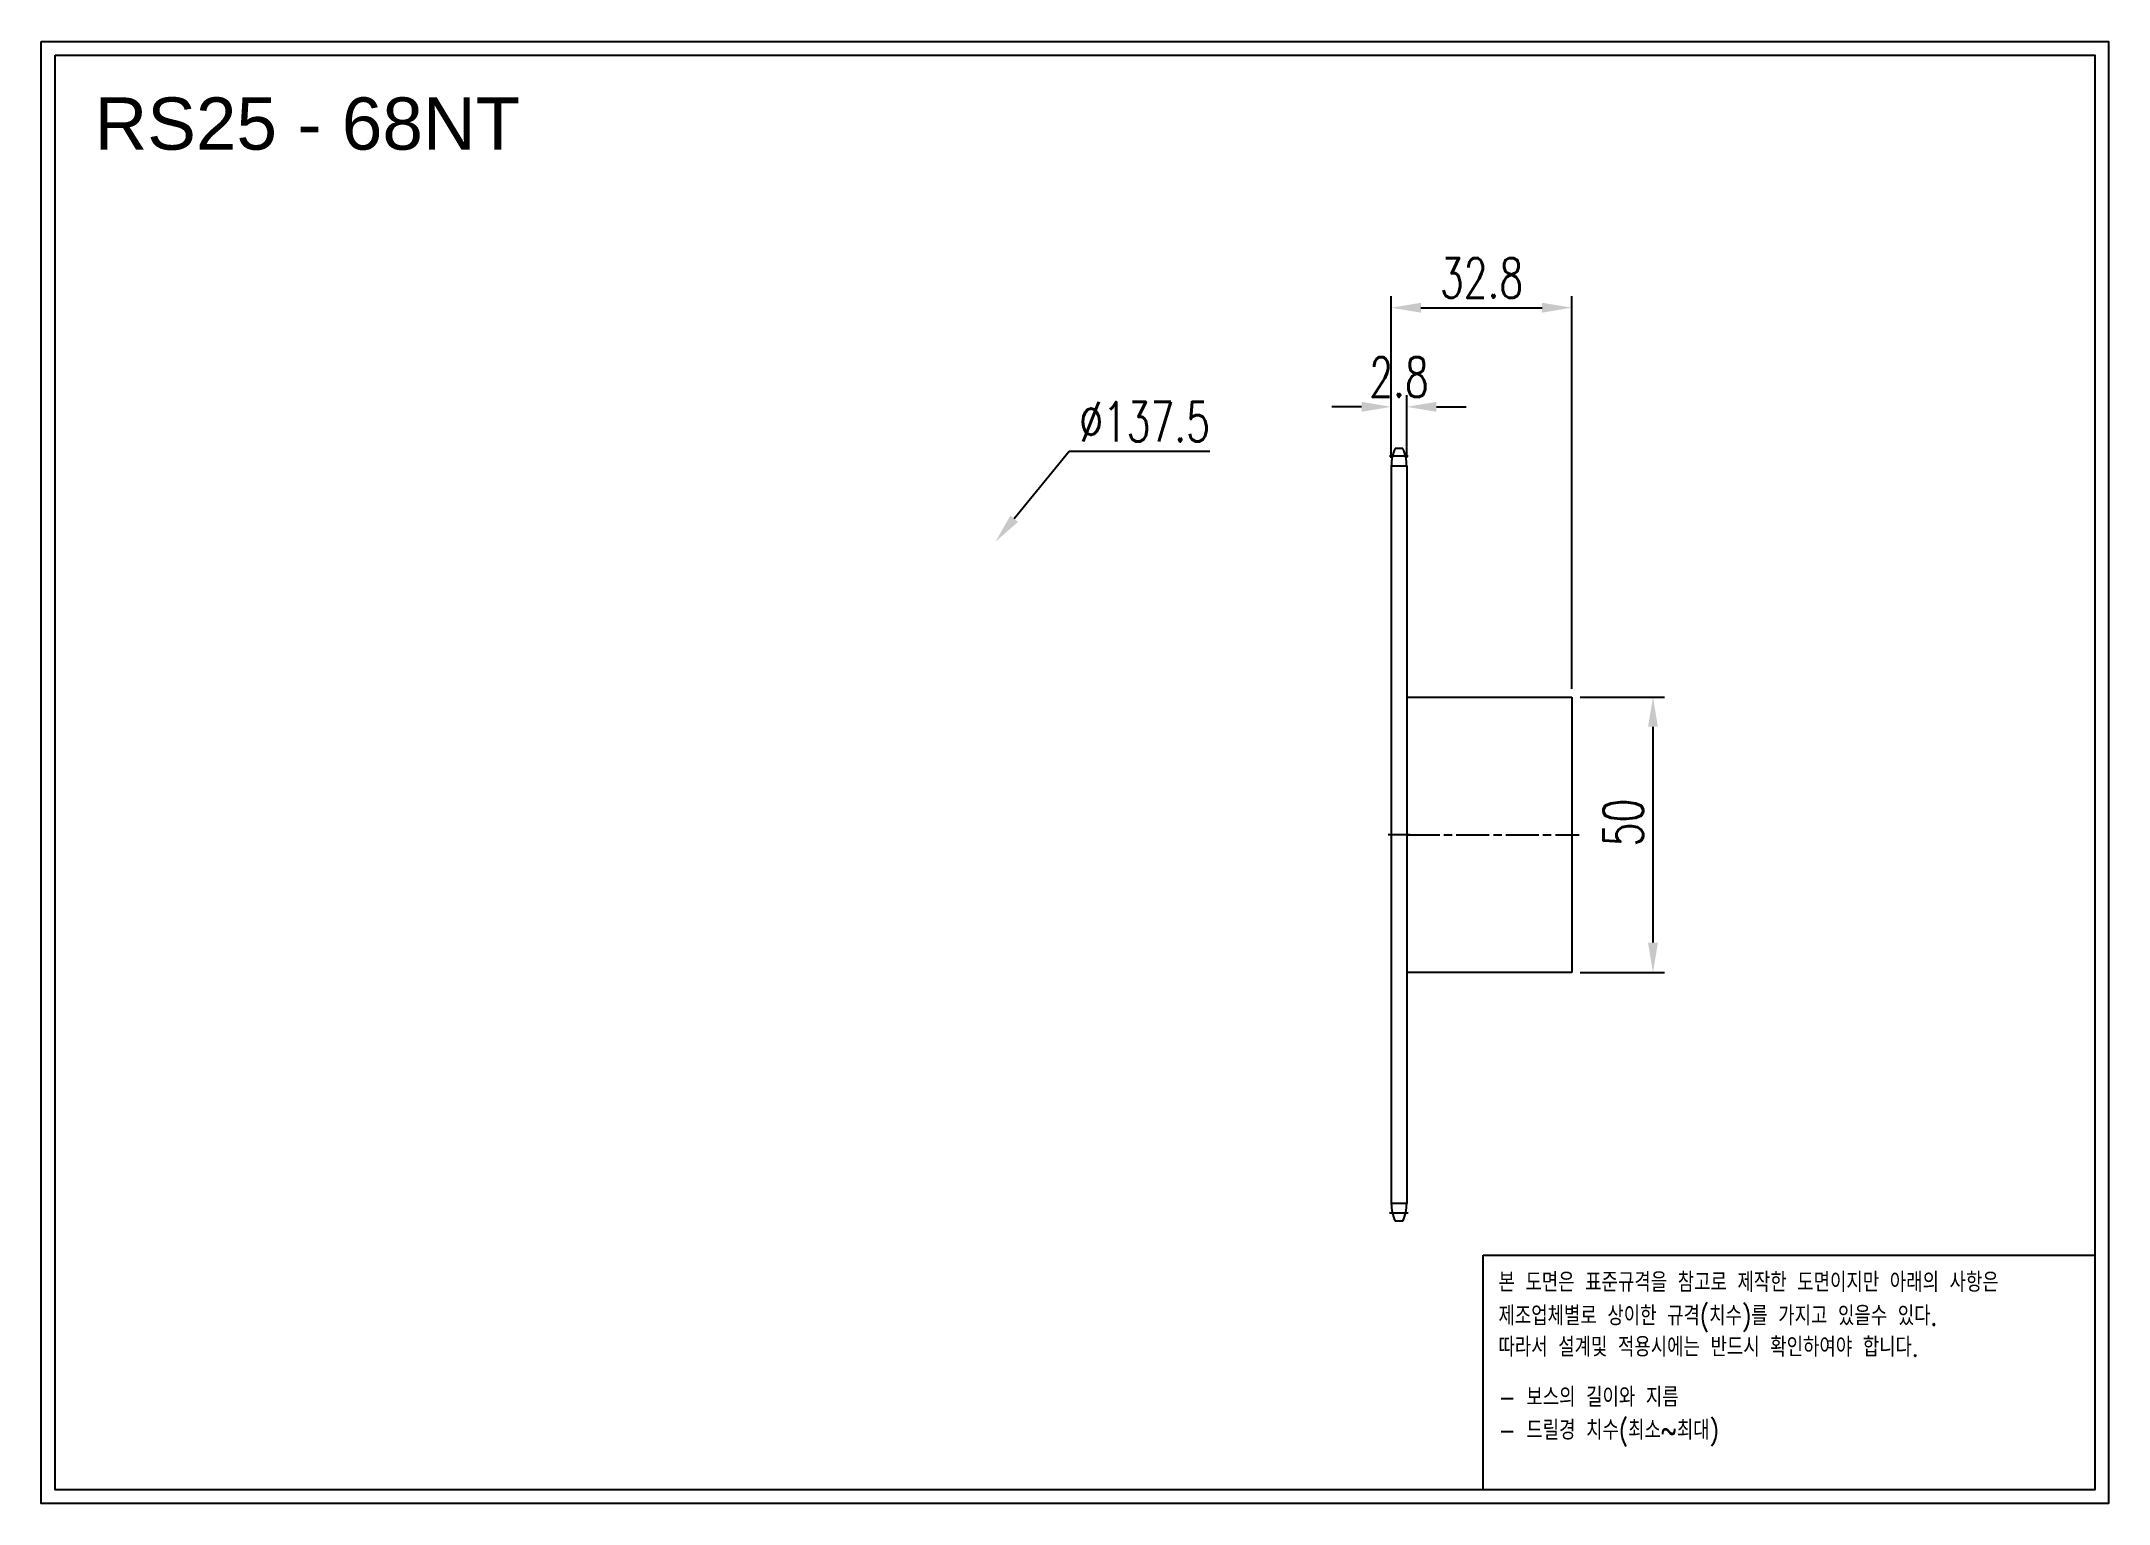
# Model space of a CAD drawing. Header units: millimetres. Extents: x -64319 to -63943, y 2417 to 2683.
import ezdxf

# ---------------------------------------------------------------- set-up
doc = ezdxf.new("R2010")
doc.units = ezdxf.units.MM
for name, pattern in [('AM_ISO02W050', [7.5, 6, -1.5]), ('AM_ISO02W050x2', [3.75, 3, -0.75]), ('AM_ISO08W050', [18, 12, -1.5, 3, -1.5]), ('AM_ISO08W050x2', [9, 6, -0.75, 1.5, -0.75])]:
    doc.linetypes.add(name, pattern=pattern)
for name, color, linetype, lineweight in [('AM_3N', 6, 'AM_ISO02W050', 25), ('AM_7', 4, 'AM_ISO08W050', 25), ('AM_7N', 4, 'AM_ISO08W050', 25)]:
    doc.layers.add(name, color=color, linetype=linetype, lineweight=lineweight)
doc.layers.add('S-DIM', color=7, linetype='Continuous')
doc.styles.add('HAN', font='ROMANS.shx', dxfattribs={"width": 0.7, "bigfont": 'whgtxt.shx'})
doc.styles.add('HSG', font='SIMPLEX.shx', dxfattribs={"width": 0.7, "bigfont": 'HSG.shx'})
doc.styles.get("Standard").update_dxf_attribs({"font": 'arial.ttf'})
doc.dimstyles.new('APP16', dxfattribs={"dimscale": 3, "dimtxt": 2.4, "dimasz": 1.8, "dimexe": 0.7, "dimexo": 0.5, "dimgap": 0.6, "dimtad": 1, "dimtoh": 1, "dimdec": 1, "dimrnd": 0.01, "dimzin": 9, "dimdsep": 46, "dimtxsty": 'HSG', "dimcen": 0, "dimclrd": 1, "dimclre": 1, "dimclrt": 256, "dimazin": 2, "dimtp": 1, "dimtm": 1, "dimtfac": 0.5, "dimtdec": 1, "dimtofl": 0, "dimtmove": 0, "dimatfit": 3, "dimfxl": 0, "dimtvp": 1, "dimtolj": 2, "dimlwd": -1, "dimlwe": -1, "dimarcsym": 0})

# ---------------------------------------------------------------- blocks, each defined once
blk = doc.blocks.new('*D2')
at = {"layer": 'Defpoints', "color": 0, "transparency": 16777216}
for p in [(-64041, 2563.62), (-64041, 2513.62), (-64026.26, 2513.62)]:
    blk.add_point(p, dxfattribs=at)
at = {"layer": 'S-DIM', "color": 1, "transparency": 16777216}
for p, q in [((-64039.5, 2563.62), (-64024.16, 2563.62)), ((-64026.26, 2558.22), (-64026.26, 2519.02)), ((-64039.5, 2513.62), (-64024.16, 2513.62))]:
    blk.add_line(p, q, dxfattribs=at)
for points in [[(-64027.16, 2558.22), (-64025.36, 2558.22), (-64026.26, 2563.62)], [(-64027.16, 2519.02), (-64025.36, 2519.02), (-64026.26, 2513.62)]]:
    blk.add_solid(points, dxfattribs=at)
at = {"layer": 'S-DIM', "transparency": 16777216, "insert": (-64031.66, 2540.83), "char_height": 7.2, "attachment_point": 5, "rotation": 90, "style": 'HSG'}
blk.add_mtext('\\A2;50', dxfattribs=at)
blk = doc.blocks.new('fuyjgdhj')
for p, q in [((-66198.52, 424.71), (-66168.52, 424.71)), ((-66168.52, 424.71), (-66168.52, 374.71)), ((-66168.52, 374.71), (-66198.52, 374.71))]:
    blk.add_line(p, q)
at = {"layer": 'AM_7N', "linetype": 'AM_ISO08W050x2'}
blk.add_line((-66198.52, 399.71), (-66167.17, 399.71), dxfattribs=at)
blk = doc.blocks.new('*D3')
at = {"layer": 'Defpoints', "color": 0, "transparency": 16777216}
for p in [(-64145.71, 2591.82), (-64232.78, 2485.41)]:
    blk.add_point(p, dxfattribs=at)
at = {"layer": 'S-DIM', "color": 1, "transparency": 16777216}
for p, q in [((-64132.3, 2608.22), (-64142.29, 2596)), ((-64106.74, 2608.22), (-64132.3, 2608.22))]:
    blk.add_line(p, q, dxfattribs=at)
blk.add_solid([(-64142.99, 2596.57), (-64141.6, 2595.43), (-64145.71, 2591.82)], dxfattribs=at)
at = {"layer": 'S-DIM', "transparency": 16777216, "insert": (-64118.62, 2613.62), "char_height": 7.2, "attachment_point": 5, "style": 'HSG'}
blk.add_mtext('\\A2;∅137.5', dxfattribs=at)
blk = doc.blocks.new('*D4')
at = {"layer": 'Defpoints', "color": 0, "transparency": 16777216}
for p in [(-64071, 2616.32), (-64073.8, 2605.57), (-64071, 2605.57)]:
    blk.add_point(p, dxfattribs=at)
at = {"layer": 'S-DIM', "color": 1, "transparency": 16777216}
for p, q in [((-64073.8, 2607.07), (-64073.8, 2618.42)), ((-64071, 2607.07), (-64071, 2618.42)), ((-64079.2, 2616.32), (-64084.6, 2616.32)), ((-64065.6, 2616.32), (-64060.2, 2616.32))]:
    blk.add_line(p, q, dxfattribs=at)
for points in [[(-64079.2, 2617.22), (-64079.2, 2615.42), (-64073.8, 2616.32)], [(-64065.6, 2617.22), (-64065.6, 2615.42), (-64071, 2616.32)]]:
    blk.add_solid(points, dxfattribs=at)
at = {"layer": 'S-DIM', "transparency": 16777216, "insert": (-64072.4, 2621.72), "char_height": 7.2, "attachment_point": 5, "style": 'HSG'}
blk.add_mtext('\\A2;2.8', dxfattribs=at)
blk = doc.blocks.new('*D5')
at = {"layer": 'Defpoints', "color": 0, "transparency": 16777216}
for p in [(-64041, 2634.32), (-64073.8, 2605.57), (-64041, 2563.62)]:
    blk.add_point(p, dxfattribs=at)
at = {"layer": 'S-DIM', "color": 1, "transparency": 16777216}
for p, q in [((-64073.8, 2607.07), (-64073.8, 2636.42)), ((-64041, 2565.12), (-64041, 2636.42)), ((-64068.4, 2634.32), (-64046.4, 2634.32))]:
    blk.add_line(p, q, dxfattribs=at)
for points in [[(-64068.4, 2635.22), (-64068.4, 2633.42), (-64073.8, 2634.32)], [(-64046.4, 2635.22), (-64046.4, 2633.42), (-64041, 2634.32)]]:
    blk.add_solid(points, dxfattribs=at)
at = {"layer": 'S-DIM', "transparency": 16777216, "insert": (-64057.4, 2639.72), "char_height": 7.2, "attachment_point": 5, "style": 'HSG'}
blk.add_mtext('\\A2;32.8', dxfattribs=at)
blk = doc.blocks.new('notice1')
at = {"color": 4}
blk.add_lwpolyline([(-22142.12, 1735.9), (-22053.8, 1735.9), (-22053.8, 1702.07), (-22142.12, 1702.07)], close=True, dxfattribs=at)
at = {"color": 4, "style": 'HAN', "width": 0.8}
for s, p in [('본 도면은 표준규격을 참고로 제작한 도면이지만 아래의 사항은', (-22139.9, 1730.62)), ('제조업체별로 상이한 규격(치수)를 가지고 있을수 있다.', (-22139.9, 1725.78)), ('따라서 설계및 적용시에는 반드시 확인하여야 합니다.', (-22139.9, 1721.28)), ('- 보스의 길이와 지름', (-22139.9, 1714.03)), ('- 드릴경 치수(최소~최대)', (-22139.9, 1709.27))]:
    blk.add_text(s, height=2.7949, dxfattribs=at).set_placement(p)

msp = doc.modelspace()

# ---------------------------------------------------------------- linework, layer by layer
for p, q in [((-64071.7, 2608.77), (-64073.09, 2608.77)), ((-64073.8, 2605.57), (-64073.8, 2471.67)), ((-64071, 2605.57), (-64071, 2471.67)), ((-64071.7, 2468.47), (-64073.09, 2468.47))]:
    msp.add_line(p, q)
for points in [[(-64319.03, 2682.69), (-63943.48, 2682.69), (-63943.48, 2417.15), (-64319.03, 2417.15)], [(-64316.5, 2680.16), (-63946.01, 2680.16), (-63946.01, 2419.68), (-64316.5, 2419.68)]]:
    msp.add_lwpolyline(points, close=True)
for centre, start, end in [((-64066.2, 2605.57), 155.0989, 180), ((-64078.6, 2605.57), 0, 24.9011), ((-64066.2, 2471.67), 180, 204.9011), ((-64078.6, 2471.67), 335.0989, 0)]:
    msp.add_arc(centre, 7.6, start, end)
at = {"layer": 'AM_3N', "linetype": 'AM_ISO02W050x2'}
for p, q in [((-64071, 2605.57), (-64073.8, 2605.57)), ((-64071, 2471.67), (-64073.8, 2471.67))]:
    msp.add_line(p, q, dxfattribs=at)
at = {"layer": 'AM_7', "linetype": 'AM_ISO08W050x2'}
for p, q in [((-64070.72, 2607.36), (-64074.11, 2607.36)), ((-64070.41, 2538.62), (-64074.38, 2538.62)), ((-64070.72, 2469.87), (-64074.11, 2469.87))]:
    msp.add_line(p, q, dxfattribs=at)

# ---------------------------------------------------------------- block references
msp.add_blockref('fuyjgdhj', (2127.53, 2138.91))
at = {"xscale": 1.257984, "yscale": 1.257984, "zscale": 1.257984}
msp.add_blockref('notice1', (-36202.69, 278.51), dxfattribs=at)

# ---------------------------------------------------------------- texts
msp.add_text('RS25 - 68NT', height=9.4834).set_placement((-64309.35, 2663.02))

# ---------------------------------------------------------------- dimensions: what is measured, and where the dimension line sits
at = {"layer": 'S-DIM'}
dim = msp.add_linear_dim(base=(-64041, 2634.32), p1=(-64073.8, 2605.57), p2=(-64041, 2563.62), dimstyle='APP16', dxfattribs=at)
dim.commit()
dim.dimension.update_dxf_attribs({"geometry": '*D5', "text_midpoint": (-64057.4, 2639.72)})
dim = msp.add_linear_dim(base=(-64071, 2616.32), p1=(-64073.8, 2605.57), p2=(-64071, 2605.57), dimstyle='APP16', dxfattribs=at)
dim.commit()
dim.dimension.update_dxf_attribs({"geometry": '*D4', "text_midpoint": (-64072.4, 2616.32), "dimtype": 128})
dim = msp.add_diameter_dim_2p(p1=(-64232.78, 2485.41), p2=(-64145.71, 2591.82), dimstyle='APP16', dxfattribs=at)
dim.commit()
dim.dimension.update_dxf_attribs({"geometry": '*D3', "text_midpoint": (-64118.62, 2608.22), "dimtype": 131})
dim = msp.add_linear_dim(base=(-64026.26, 2513.62), p1=(-64041, 2563.62), p2=(-64041, 2513.62), angle=90, dimstyle='APP16', dxfattribs=at)
dim.commit()
dim.dimension.update_dxf_attribs({"geometry": '*D2', "text_midpoint": (-64026.26, 2540.83), "dimtype": 128})

doc.saveas('drawing.dxf')
